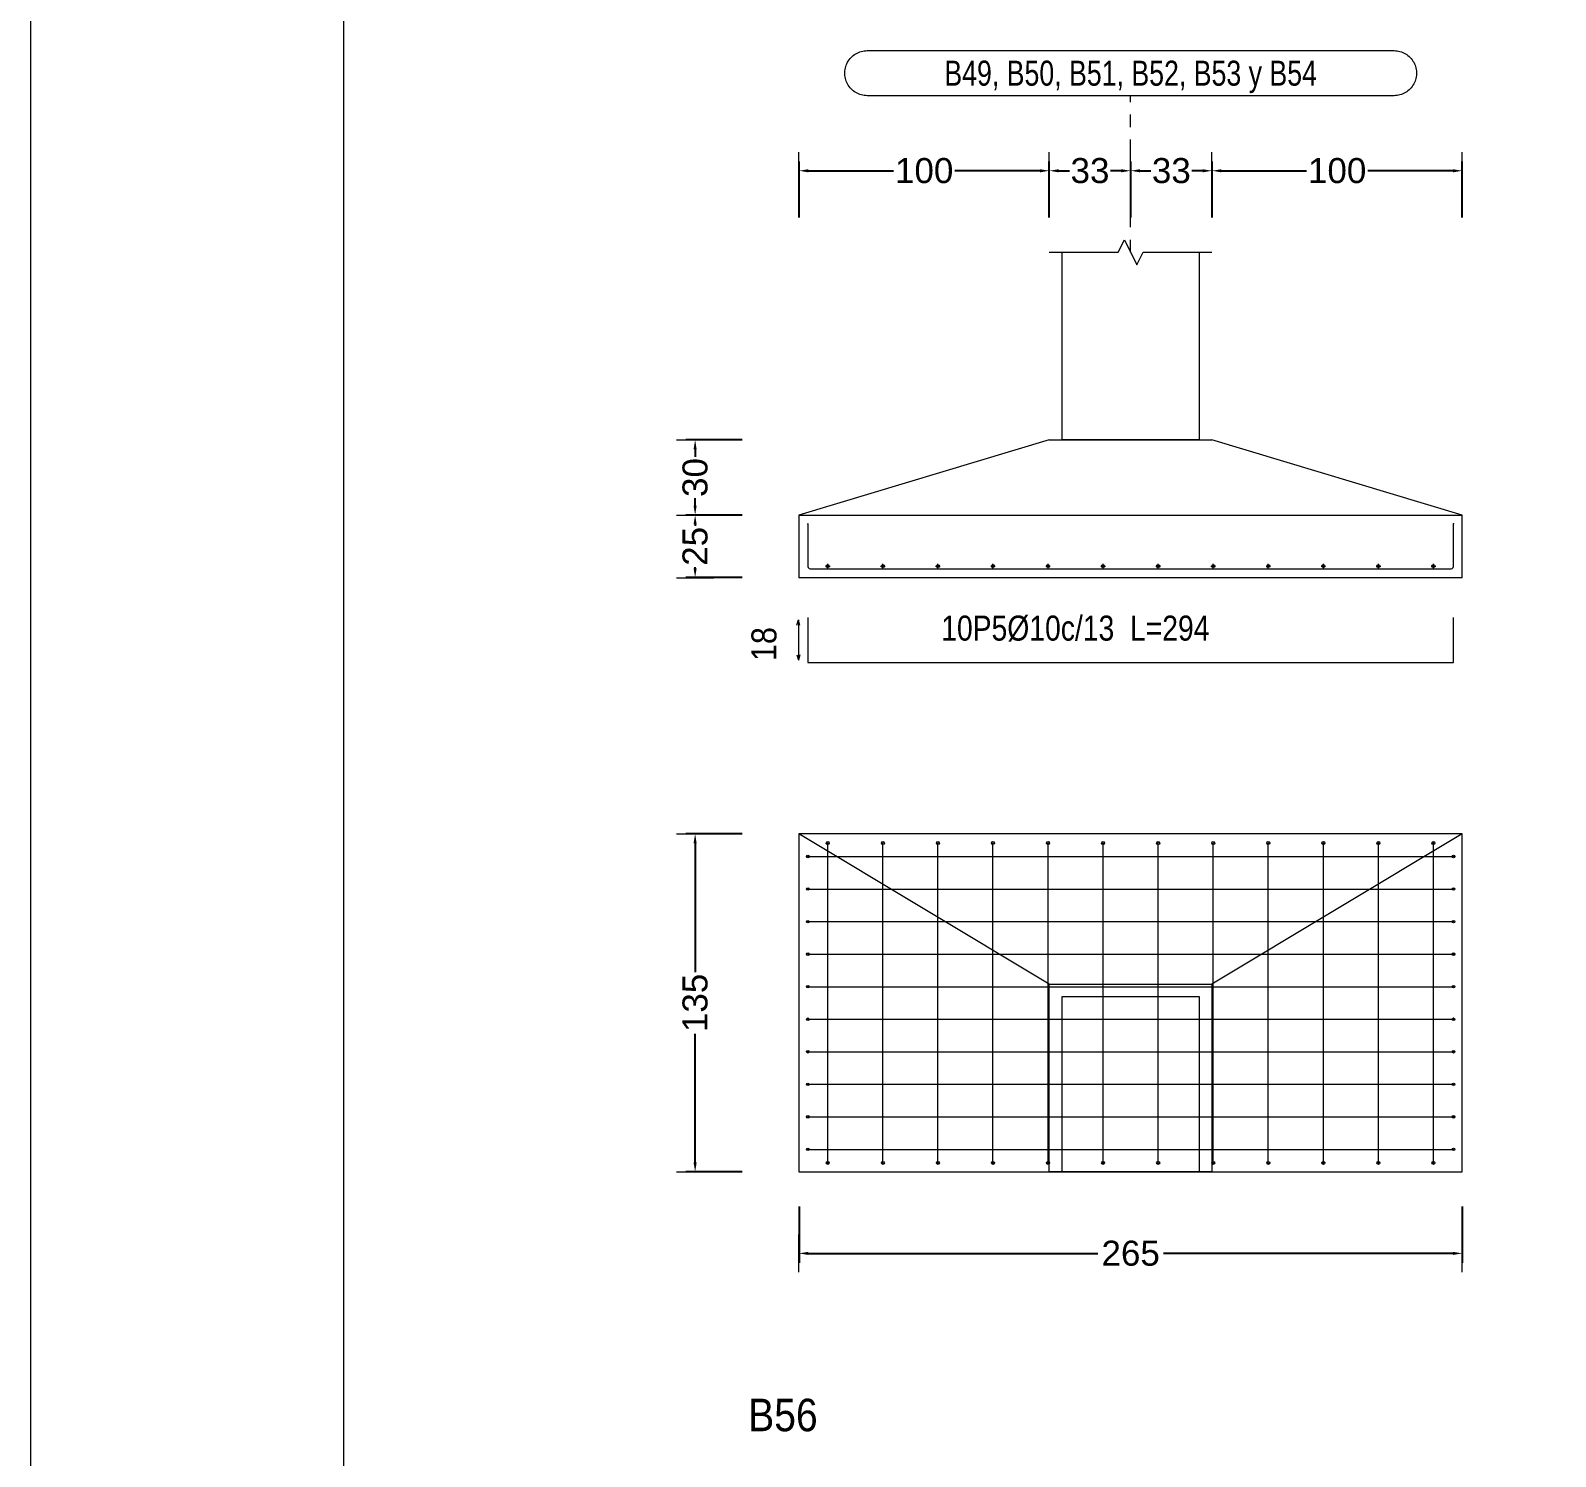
# Model space of a CAD drawing. Header units: millimetres. Extents: x 0 to 147, y 0 to 144.
# Drawn here: x 0 to 12.19, y 11.52 to 22.91 of the extents above; entities that cross this region are included whole.
import ezdxf
from ezdxf.enums import TextEntityAlignment as Align

# ---------------------------------------------------------------- set-up
doc = ezdxf.new("R2010")
doc.units = ezdxf.units.MM
doc.linetypes.add('CYPE_PUNTO', pattern=[0.075, 0, -0.075])
for name, color, linetype, lineweight in [('CIM_COTAS', 2, 'Continuous', 0), ('CIM_DIB_ARMADOS', 4, 'Continuous', 0), ('CIM_GEOMETRIA', 2, 'Continuous', 0), ('CIM_REFEREN', 2, 'Continuous', 0), ('CIM_TXT_ARMADOS', 3, 'Continuous', 0), ('RECUAD_LIMITES', 2, 'Continuous', 0), ('RECUAD_MARCO', 1, 'Continuous', 20)]:
    doc.layers.add(name, color=color, linetype=linetype, lineweight=lineweight)
doc.styles.add('CYPETXT_0.3_romans', font='arial.ttf', dxfattribs={"height": 0.2})
doc.styles.add('CYPETXT_romans', font='arial.ttf', dxfattribs={"height": 0.2})
doc.dimstyles.new('cype_arrow', dxfattribs={"dimtxt": 0.18, "dimasz": 0.075, "dimexe": 0.075, "dimexo": 0.075, "dimgap": 0, "dimtad": 0, "dimdec": 4, "dimzin": 0, "dimdsep": 46, "dimtxsty": 'CYPETXT_0.3_romans', "dimcen": 0.09, "dimadec": 0, "dimazin": 0, "dimtfac": 1, "dimtdec": 4, "dimtofl": 0, "dimtmove": 2, "dimatfit": 3, "dimfxl": 1, "dimtolj": 1, "dimtzin": 0, "dimarcsym": 0})

# ---------------------------------------------------------------- blocks, each defined once
blk = doc.blocks.new('*D315')
at = {"layer": 'CIM_COTAS', "color": 0, "lineweight": -2, "transparency": 16777216}
for p, q in [((6.141, 21.416), (6.141, 21.866)), ((8.141, 21.416), (8.141, 21.866)), ((6.216, 21.791), (6.895, 21.791)), ((8.066, 21.791), (7.387, 21.791))]:
    blk.add_line(p, q, dxfattribs=at)
at = {"layer": 'CIM_COTAS', "color": 0, "transparency": 16777216}
for points in [[(6.216, 21.803), (6.216, 21.778), (6.141, 21.791)], [(8.066, 21.803), (8.066, 21.778), (8.141, 21.791)]]:
    blk.add_solid(points, dxfattribs=at)
at = {"layer": 'Defpoints', "color": 0, "transparency": 16777216}
for p in [(8.141, 21.791), (6.141, 21.341), (8.141, 21.341)]:
    blk.add_point(p, dxfattribs=at)
at = {"layer": 'CIM_COTAS', "color": 0, "transparency": 16777216, "insert": (7.141, 21.791), "char_height": 0.2, "attachment_point": 5, "style": 'CYPETXT_0.3_romans'}
blk.add_mtext('\\A1;100', dxfattribs=at)
blk = doc.blocks.new('*D316')
at = {"layer": 'CIM_COTAS', "color": 0, "lineweight": -2, "transparency": 16777216}
for p, q in [((8.141, 21.416), (8.141, 21.866)), ((8.791, 21.416), (8.791, 21.866)), ((8.216, 21.791), (8.301, 21.791)), ((8.716, 21.791), (8.63, 21.791))]:
    blk.add_line(p, q, dxfattribs=at)
at = {"layer": 'CIM_COTAS', "color": 0, "transparency": 16777216}
for points in [[(8.216, 21.803), (8.216, 21.778), (8.141, 21.791)], [(8.716, 21.803), (8.716, 21.778), (8.791, 21.791)]]:
    blk.add_solid(points, dxfattribs=at)
at = {"layer": 'Defpoints', "color": 0, "transparency": 16777216}
for p in [(8.791, 21.791), (8.141, 21.341), (8.791, 21.341)]:
    blk.add_point(p, dxfattribs=at)
at = {"layer": 'CIM_COTAS', "color": 0, "transparency": 16777216, "insert": (8.466, 21.791), "char_height": 0.2, "attachment_point": 5, "style": 'CYPETXT_0.3_romans'}
blk.add_mtext('\\A1;33', dxfattribs=at)
blk = doc.blocks.new('*D317')
at = {"layer": 'CIM_COTAS', "color": 0, "lineweight": -2, "transparency": 16777216}
for p, q in [((8.791, 21.416), (8.791, 21.866)), ((9.441, 21.416), (9.441, 21.866)), ((8.866, 21.791), (8.951, 21.791)), ((9.366, 21.791), (9.28, 21.791))]:
    blk.add_line(p, q, dxfattribs=at)
at = {"layer": 'CIM_COTAS', "color": 0, "transparency": 16777216}
for points in [[(8.866, 21.803), (8.866, 21.778), (8.791, 21.791)], [(9.366, 21.803), (9.366, 21.778), (9.441, 21.791)]]:
    blk.add_solid(points, dxfattribs=at)
at = {"layer": 'Defpoints', "color": 0, "transparency": 16777216}
for p in [(9.441, 21.791), (8.791, 21.341), (9.441, 21.341)]:
    blk.add_point(p, dxfattribs=at)
at = {"layer": 'CIM_COTAS', "color": 0, "transparency": 16777216, "insert": (9.116, 21.791), "char_height": 0.2, "attachment_point": 5, "style": 'CYPETXT_0.3_romans'}
blk.add_mtext('\\A1;33', dxfattribs=at)
blk = doc.blocks.new('*D318')
at = {"layer": 'CIM_COTAS', "color": 0, "lineweight": -2, "transparency": 16777216}
for p, q in [((9.441, 21.416), (9.441, 21.866)), ((11.441, 21.416), (11.441, 21.866)), ((9.516, 21.791), (10.195, 21.791)), ((11.366, 21.791), (10.687, 21.791))]:
    blk.add_line(p, q, dxfattribs=at)
at = {"layer": 'CIM_COTAS', "color": 0, "transparency": 16777216}
for points in [[(9.516, 21.803), (9.516, 21.778), (9.441, 21.791)], [(11.366, 21.803), (11.366, 21.778), (11.441, 21.791)]]:
    blk.add_solid(points, dxfattribs=at)
at = {"layer": 'Defpoints', "color": 0, "transparency": 16777216}
for p in [(11.441, 21.791), (9.441, 21.341), (11.441, 21.341)]:
    blk.add_point(p, dxfattribs=at)
at = {"layer": 'CIM_COTAS', "color": 0, "transparency": 16777216, "insert": (10.441, 21.791), "char_height": 0.2, "attachment_point": 5, "style": 'CYPETXT_0.3_romans'}
blk.add_mtext('\\A1;100', dxfattribs=at)
blk = doc.blocks.new('*D319')
at = {"layer": 'CIM_COTAS', "color": 0, "lineweight": -2, "transparency": 16777216}
for p, q in [((5.686, 19.04), (5.236, 19.04)), ((5.311, 18.965), (5.311, 18.955)), ((5.686, 18.54), (5.236, 18.54)), ((5.311, 18.615), (5.311, 18.624))]:
    blk.add_line(p, q, dxfattribs=at)
at = {"layer": 'CIM_COTAS', "color": 0, "transparency": 16777216}
for points in [[(5.298, 18.965), (5.323, 18.965), (5.311, 19.04)], [(5.298, 18.615), (5.323, 18.615), (5.311, 18.54)]]:
    blk.add_solid(points, dxfattribs=at)
at = {"layer": 'Defpoints', "color": 0, "transparency": 16777216}
for p in [(5.311, 19.04), (5.761, 19.04), (5.761, 18.54)]:
    blk.add_point(p, dxfattribs=at)
at = {"layer": 'CIM_COTAS', "color": 0, "transparency": 16777216, "insert": (5.311, 18.79), "char_height": 0.2, "attachment_point": 5, "rotation": 90, "style": 'CYPETXT_0.3_romans'}
blk.add_mtext('\\A1;25', dxfattribs=at)
blk = doc.blocks.new('*D320')
at = {"layer": 'CIM_COTAS', "color": 0, "lineweight": -2, "transparency": 16777216}
for p, q in [((5.686, 19.64), (5.236, 19.64)), ((5.311, 19.565), (5.311, 19.504)), ((5.311, 19.115), (5.311, 19.175)), ((5.686, 19.04), (5.236, 19.04))]:
    blk.add_line(p, q, dxfattribs=at)
at = {"layer": 'CIM_COTAS', "color": 0, "transparency": 16777216}
for points in [[(5.298, 19.565), (5.323, 19.565), (5.311, 19.64)], [(5.298, 19.115), (5.323, 19.115), (5.311, 19.04)]]:
    blk.add_solid(points, dxfattribs=at)
at = {"layer": 'Defpoints', "color": 0, "transparency": 16777216}
for p in [(5.311, 19.64), (5.761, 19.64), (5.761, 19.04)]:
    blk.add_point(p, dxfattribs=at)
at = {"layer": 'CIM_COTAS', "color": 0, "transparency": 16777216, "insert": (5.311, 19.34), "char_height": 0.2, "attachment_point": 5, "rotation": 90, "style": 'CYPETXT_0.3_romans'}
blk.add_mtext('\\A1;30', dxfattribs=at)
blk = doc.blocks.new('*D325')
at = {"layer": 'CIM_COTAS', "color": 0, "lineweight": -2, "transparency": 16777216}
for p, q in [((6.141, 13.516), (6.141, 13.066)), ((11.441, 13.516), (11.441, 13.066)), ((6.216, 13.141), (8.529, 13.141)), ((11.366, 13.141), (9.053, 13.141))]:
    blk.add_line(p, q, dxfattribs=at)
at = {"layer": 'CIM_COTAS', "color": 0, "transparency": 16777216}
for points in [[(6.216, 13.153), (6.216, 13.128), (6.141, 13.141)], [(11.366, 13.153), (11.366, 13.128), (11.441, 13.141)]]:
    blk.add_solid(points, dxfattribs=at)
at = {"layer": 'Defpoints', "color": 0, "transparency": 16777216}
for p in [(6.141, 13.591), (11.441, 13.591), (11.441, 13.141)]:
    blk.add_point(p, dxfattribs=at)
at = {"layer": 'CIM_COTAS', "color": 0, "transparency": 16777216, "insert": (8.791, 13.141), "char_height": 0.2, "attachment_point": 5, "style": 'CYPETXT_0.3_romans'}
blk.add_mtext('\\A1;265', dxfattribs=at)
blk = doc.blocks.new('*D326')
at = {"layer": 'CIM_COTAS', "color": 0, "lineweight": -2, "transparency": 16777216}
for p, q in [((5.686, 16.492), (5.236, 16.492)), ((5.311, 16.417), (5.311, 15.388)), ((5.311, 13.867), (5.311, 14.896)), ((5.686, 13.792), (5.236, 13.792))]:
    blk.add_line(p, q, dxfattribs=at)
at = {"layer": 'CIM_COTAS', "color": 0, "transparency": 16777216}
for points in [[(5.298, 16.417), (5.323, 16.417), (5.311, 16.492)], [(5.298, 13.867), (5.323, 13.867), (5.311, 13.792)]]:
    blk.add_solid(points, dxfattribs=at)
at = {"layer": 'Defpoints', "color": 0, "transparency": 16777216}
for p in [(5.311, 16.492), (5.761, 16.492), (5.761, 13.792)]:
    blk.add_point(p, dxfattribs=at)
at = {"layer": 'CIM_COTAS', "color": 0, "transparency": 16777216, "insert": (5.311, 15.142), "char_height": 0.2, "attachment_point": 5, "rotation": 90, "style": 'CYPETXT_0.3_romans'}
blk.add_mtext('\\A1;135', dxfattribs=at)

msp = doc.modelspace()

# ---------------------------------------------------------------- hatches: boundary and pattern name
at = {"layer": 'CIM_DIB_ARMADOS'}
h = msp.add_hatch(color=256, dxfattribs=at)
edge = h.paths.add_edge_path(flags=0)
edge.add_arc((6.21068, 18.96962), 0.0016, 0, 360)
h = msp.add_hatch(color=256, dxfattribs=at)
edge = h.paths.add_edge_path(flags=0)
edge.add_arc((11.37068, 18.96962), 0.0016, 0, 360)
h = msp.add_hatch(color=256, dxfattribs=at)
edge = h.paths.add_edge_path(flags=0)
edge.add_arc((6.37068, 16.41962), 0.0016, 0, 360)
h = msp.add_hatch(color=256, dxfattribs=at)
edge = h.paths.add_edge_path(flags=0)
edge.add_arc((6.81068, 16.41962), 0.0016, 0, 360)
h = msp.add_hatch(color=256, dxfattribs=at)
edge = h.paths.add_edge_path(flags=0)
edge.add_arc((7.25068, 16.41962), 0.0016, 0, 360)
h = msp.add_hatch(color=256, dxfattribs=at)
edge = h.paths.add_edge_path(flags=0)
edge.add_arc((7.69068, 16.41962), 0.0016, 0, 360)
h = msp.add_hatch(color=256, dxfattribs=at)
edge = h.paths.add_edge_path(flags=0)
edge.add_arc((8.13068, 16.41962), 0.0016, 0, 360)
h = msp.add_hatch(color=256, dxfattribs=at)
edge = h.paths.add_edge_path(flags=0)
edge.add_arc((8.57068, 16.41962), 0.0016, 0, 360)
h = msp.add_hatch(color=256, dxfattribs=at)
edge = h.paths.add_edge_path(flags=0)
edge.add_arc((9.01068, 16.41962), 0.0016, 0, 360)
h = msp.add_hatch(color=256, dxfattribs=at)
edge = h.paths.add_edge_path(flags=0)
edge.add_arc((9.45068, 16.41962), 0.0016, 0, 360)
h = msp.add_hatch(color=256, dxfattribs=at)
edge = h.paths.add_edge_path(flags=0)
edge.add_arc((9.89068, 16.41962), 0.0016, 0, 360)
h = msp.add_hatch(color=256, dxfattribs=at)
edge = h.paths.add_edge_path(flags=0)
edge.add_arc((10.33068, 16.41962), 0.0016, 0, 360)
h = msp.add_hatch(color=256, dxfattribs=at)
edge = h.paths.add_edge_path(flags=0)
edge.add_arc((10.77068, 16.41962), 0.0016, 0, 360)
h = msp.add_hatch(color=256, dxfattribs=at)
edge = h.paths.add_edge_path(flags=0)
edge.add_arc((11.21068, 16.41962), 0.0016, 0, 360)
h = msp.add_hatch(color=256, dxfattribs=at)
edge = h.paths.add_edge_path(flags=0)
edge.add_arc((6.21068, 16.31162), 0.0016, 0, 360)
h = msp.add_hatch(color=256, dxfattribs=at)
edge = h.paths.add_edge_path(flags=0)
edge.add_arc((11.37068, 16.31162), 0.0016, 0, 360)
h = msp.add_hatch(color=256, dxfattribs=at)
edge = h.paths.add_edge_path(flags=0)
edge.add_arc((6.21068, 16.05162), 0.0016, 0, 360)
h = msp.add_hatch(color=256, dxfattribs=at)
edge = h.paths.add_edge_path(flags=0)
edge.add_arc((11.37068, 16.05162), 0.0016, 0, 360)
h = msp.add_hatch(color=256, dxfattribs=at)
edge = h.paths.add_edge_path(flags=0)
edge.add_arc((6.21068, 15.79162), 0.0016, 0, 360)
h = msp.add_hatch(color=256, dxfattribs=at)
edge = h.paths.add_edge_path(flags=0)
edge.add_arc((11.37068, 15.79162), 0.0016, 0, 360)
h = msp.add_hatch(color=256, dxfattribs=at)
edge = h.paths.add_edge_path(flags=0)
edge.add_arc((6.21068, 15.53162), 0.0016, 0, 360)
h = msp.add_hatch(color=256, dxfattribs=at)
edge = h.paths.add_edge_path(flags=0)
edge.add_arc((11.37068, 15.53162), 0.0016, 0, 360)
h = msp.add_hatch(color=256, dxfattribs=at)
edge = h.paths.add_edge_path(flags=0)
edge.add_arc((6.21068, 15.27162), 0.0016, 0, 360)
h = msp.add_hatch(color=256, dxfattribs=at)
edge = h.paths.add_edge_path(flags=0)
edge.add_arc((11.37068, 15.27162), 0.0016, 0, 360)
h = msp.add_hatch(color=256, dxfattribs=at)
edge = h.paths.add_edge_path(flags=0)
edge.add_arc((6.21068, 15.01162), 0.0016, 0, 360)
h = msp.add_hatch(color=256, dxfattribs=at)
edge = h.paths.add_edge_path(flags=0)
edge.add_arc((11.37068, 15.01162), 0.0016, 0, 360)
h = msp.add_hatch(color=256, dxfattribs=at)
edge = h.paths.add_edge_path(flags=0)
edge.add_arc((6.21068, 14.75162), 0.0016, 0, 360)
h = msp.add_hatch(color=256, dxfattribs=at)
edge = h.paths.add_edge_path(flags=0)
edge.add_arc((11.37068, 14.75162), 0.0016, 0, 360)
h = msp.add_hatch(color=256, dxfattribs=at)
edge = h.paths.add_edge_path(flags=0)
edge.add_arc((6.21068, 14.49162), 0.0016, 0, 360)
h = msp.add_hatch(color=256, dxfattribs=at)
edge = h.paths.add_edge_path(flags=0)
edge.add_arc((11.37068, 14.49162), 0.0016, 0, 360)
h = msp.add_hatch(color=256, dxfattribs=at)
edge = h.paths.add_edge_path(flags=0)
edge.add_arc((6.21068, 14.23162), 0.0016, 0, 360)
h = msp.add_hatch(color=256, dxfattribs=at)
edge = h.paths.add_edge_path(flags=0)
edge.add_arc((11.37068, 14.23162), 0.0016, 0, 360)
h = msp.add_hatch(color=256, dxfattribs=at)
edge = h.paths.add_edge_path(flags=0)
edge.add_arc((6.21068, 13.97162), 0.0016, 0, 360)
h = msp.add_hatch(color=256, dxfattribs=at)
edge = h.paths.add_edge_path(flags=0)
edge.add_arc((11.37068, 13.97162), 0.0016, 0, 360)
h = msp.add_hatch(color=256, dxfattribs=at)
edge = h.paths.add_edge_path(flags=0)
edge.add_arc((6.37068, 13.86362), 0.0016, 0, 360)
h = msp.add_hatch(color=256, dxfattribs=at)
edge = h.paths.add_edge_path(flags=0)
edge.add_arc((6.81068, 13.86362), 0.0016, 0, 360)
h = msp.add_hatch(color=256, dxfattribs=at)
edge = h.paths.add_edge_path(flags=0)
edge.add_arc((7.25068, 13.86362), 0.0016, 0, 360)
h = msp.add_hatch(color=256, dxfattribs=at)
edge = h.paths.add_edge_path(flags=0)
edge.add_arc((7.69068, 13.86362), 0.0016, 0, 360)
h = msp.add_hatch(color=256, dxfattribs=at)
edge = h.paths.add_edge_path(flags=0)
edge.add_arc((8.13068, 13.86362), 0.0016, 0, 360)
h = msp.add_hatch(color=256, dxfattribs=at)
edge = h.paths.add_edge_path(flags=0)
edge.add_arc((8.57068, 13.86362), 0.0016, 0, 360)
h = msp.add_hatch(color=256, dxfattribs=at)
edge = h.paths.add_edge_path(flags=0)
edge.add_arc((9.01068, 13.86362), 0.0016, 0, 360)
h = msp.add_hatch(color=256, dxfattribs=at)
edge = h.paths.add_edge_path(flags=0)
edge.add_arc((9.45068, 13.86362), 0.0016, 0, 360)
h = msp.add_hatch(color=256, dxfattribs=at)
edge = h.paths.add_edge_path(flags=0)
edge.add_arc((9.89068, 13.86362), 0.0016, 0, 360)
h = msp.add_hatch(color=256, dxfattribs=at)
edge = h.paths.add_edge_path(flags=0)
edge.add_arc((10.33068, 13.86362), 0.0016, 0, 360)
h = msp.add_hatch(color=256, dxfattribs=at)
edge = h.paths.add_edge_path(flags=0)
edge.add_arc((10.77068, 13.86362), 0.0016, 0, 360)
h = msp.add_hatch(color=256, dxfattribs=at)
edge = h.paths.add_edge_path(flags=0)
edge.add_arc((11.21068, 13.86362), 0.0016, 0, 360)

# ---------------------------------------------------------------- linework, layer by layer
at = {"layer": 'CIM_COTAS', "linetype": 'CYPE_PUNTO'}
msp.add_line((8.79068, 21.13962), (8.79068, 22.39062), dxfattribs=at)
at = {"layer": 'CIM_COTAS'}
for p, q in [((6.14068, 21.64062), (6.14068, 21.94062)), ((8.14068, 21.64062), (8.14068, 21.94062)), ((8.14068, 21.64062), (8.14068, 21.94062)), ((8.79068, 21.64062), (8.79068, 21.94062)), ((8.79068, 21.64062), (8.79068, 21.94062)), ((9.44068, 21.64062), (9.44068, 21.94062)), ((9.44068, 21.64062), (9.44068, 21.94062)), ((11.44068, 21.64062), (11.44068, 21.94062)), ((5.16068, 19.63962), (5.46068, 19.63962)), ((5.16068, 19.03962), (5.46068, 19.03962)), ((5.16068, 19.03962), (5.46068, 19.03962)), ((5.16068, 18.53962), (5.46068, 18.53962)), ((5.16068, 16.49162), (5.46068, 16.49162)), ((5.16068, 13.79162), (5.46068, 13.79162)), ((6.14068, 12.99062), (6.14068, 13.29062)), ((11.44068, 12.99062), (11.44068, 13.29062))]:
    msp.add_line(p, q, dxfattribs=at)
msp.add_lwpolyline([(10.89518, 22.75062), (10.9072, 22.75022), (10.91917, 22.74901), (10.93103, 22.74701), (10.94273, 22.74422), (10.95422, 22.74066), (10.96545, 22.73633), (10.97636, 22.73127), (10.98691, 22.72549), (10.99705, 22.71902), (11.00673, 22.71188), (11.01592, 22.70411), (11.02457, 22.69575), (11.03263, 22.68683), (11.04009, 22.67739), (11.0469, 22.66747), (11.05303, 22.65712), (11.05845, 22.64639), (11.06315, 22.63531), (11.0671, 22.62395), (11.07027, 22.61234), (11.07267, 22.60056), (11.07427, 22.58863), (11.07508, 22.57663), (11.07508, 22.5646), (11.07427, 22.5526), (11.07267, 22.54068), (11.07027, 22.52889), (11.0671, 22.51729), (11.06315, 22.50592), (11.05845, 22.49485), (11.05303, 22.48411), (11.0469, 22.47376), (11.04009, 22.46384), (11.03263, 22.4544), (11.02457, 22.44548), (11.01592, 22.43712), (11.00673, 22.42935), (10.99705, 22.42222), (10.98691, 22.41574), (10.97636, 22.40996), (10.96545, 22.4049), (10.95422, 22.40058), (10.94273, 22.39701), (10.93103, 22.39422), (10.91917, 22.39222), (10.9072, 22.39102), (10.89518, 22.39062), (6.68618, 22.39062), (6.67415, 22.39102), (6.66219, 22.39222), (6.65032, 22.39422), (6.63862, 22.39701), (6.62713, 22.40058), (6.61591, 22.4049), (6.605, 22.40996), (6.59445, 22.41574), (6.58431, 22.42222), (6.57462, 22.42935), (6.56544, 22.43712), (6.55679, 22.44548), (6.54872, 22.4544), (6.54126, 22.46384), (6.53446, 22.47376), (6.52833, 22.48411), (6.5229, 22.49485), (6.5182, 22.50592), (6.51426, 22.51729), (6.51108, 22.52889), (6.50868, 22.54068), (6.50708, 22.5526), (6.50628, 22.5646), (6.50628, 22.57663), (6.50708, 22.58863), (6.50868, 22.60056), (6.51108, 22.61234), (6.51426, 22.62395), (6.5182, 22.63531), (6.5229, 22.64639), (6.52833, 22.65712), (6.53446, 22.66747), (6.54126, 22.67739), (6.54872, 22.68683), (6.55679, 22.69575), (6.56544, 22.70411), (6.57462, 22.71188), (6.58431, 22.71902), (6.59445, 22.72549), (6.605, 22.73127), (6.61591, 22.73633), (6.62713, 22.74066), (6.63862, 22.74422), (6.65032, 22.74701), (6.66219, 22.74901), (6.67415, 22.75022), (6.68618, 22.75062), (10.89518, 22.75062)], close=True, dxfattribs=at)
at = {"layer": 'CIM_DIB_ARMADOS'}
for p, q in [((6.37068, 18.61362), (6.37068, 18.64962)), ((6.81068, 18.61362), (6.81068, 18.64962)), ((7.25068, 18.61362), (7.25068, 18.64962)), ((7.69068, 18.61362), (7.69068, 18.64962)), ((8.13068, 18.61362), (8.13068, 18.64962)), ((8.57068, 18.61362), (8.57068, 18.64962)), ((9.01068, 18.61362), (9.01068, 18.64962)), ((9.45068, 18.61362), (9.45068, 18.64962)), ((9.89068, 18.61362), (9.89068, 18.64962)), ((10.33068, 18.61362), (10.33068, 18.64962)), ((10.77068, 18.61362), (10.77068, 18.64962)), ((11.21068, 18.61362), (11.21068, 18.64962)), ((6.35268, 18.63162), (6.38868, 18.63162)), ((6.79268, 18.63162), (6.82868, 18.63162)), ((7.23268, 18.63162), (7.26868, 18.63162)), ((7.67268, 18.63162), (7.70868, 18.63162)), ((8.11268, 18.63162), (8.14868, 18.63162)), ((8.55268, 18.63162), (8.58868, 18.63162)), ((8.99268, 18.63162), (9.02868, 18.63162)), ((9.43268, 18.63162), (9.46868, 18.63162)), ((9.87268, 18.63162), (9.90868, 18.63162)), ((10.31268, 18.63162), (10.34868, 18.63162)), ((10.75268, 18.63162), (10.78868, 18.63162)), ((11.19268, 18.63162), (11.22868, 18.63162))]:
    msp.add_line(p, q, dxfattribs=at)
for points in [[(6.21068, 18.96962), (6.21068, 18.62962), (6.21336, 18.61962), (6.22068, 18.6123), (6.23068, 18.60962), (11.35068, 18.60962), (11.36068, 18.6123), (11.368, 18.61962), (11.37068, 18.62962), (11.37068, 18.96962)], [(6.21068, 18.22162), (6.21068, 17.86162), (11.37068, 17.86162), (11.37068, 18.22162)], [(6.37068, 13.86362), (6.37068, 13.86656), (6.37068, 13.87462), (6.37068, 13.88562), (6.37068, 16.39762), (6.37068, 16.40862), (6.37068, 16.41667), (6.37068, 16.41962)], [(6.81068, 13.86362), (6.81068, 13.86656), (6.81068, 13.87462), (6.81068, 13.88562), (6.81068, 16.39762), (6.81068, 16.40862), (6.81068, 16.41667), (6.81068, 16.41962)], [(7.25068, 13.86362), (7.25068, 13.86656), (7.25068, 13.87462), (7.25068, 13.88562), (7.25068, 16.39762), (7.25068, 16.40862), (7.25068, 16.41667), (7.25068, 16.41962)], [(7.69068, 13.86362), (7.69068, 13.86656), (7.69068, 13.87462), (7.69068, 13.88562), (7.69068, 16.39762), (7.69068, 16.40862), (7.69068, 16.41667), (7.69068, 16.41962)], [(8.13068, 13.86362), (8.13068, 13.86656), (8.13068, 13.87462), (8.13068, 13.88562), (8.13068, 16.39762), (8.13068, 16.40862), (8.13068, 16.41667), (8.13068, 16.41962)], [(8.57068, 13.86362), (8.57068, 13.86656), (8.57068, 13.87462), (8.57068, 13.88562), (8.57068, 16.39762), (8.57068, 16.40862), (8.57068, 16.41667), (8.57068, 16.41962)], [(9.01068, 13.86362), (9.01068, 13.86656), (9.01068, 13.87462), (9.01068, 13.88562), (9.01068, 16.39762), (9.01068, 16.40862), (9.01068, 16.41667), (9.01068, 16.41962)], [(9.45068, 13.86362), (9.45068, 13.86656), (9.45068, 13.87462), (9.45068, 13.88562), (9.45068, 16.39762), (9.45068, 16.40862), (9.45068, 16.41667), (9.45068, 16.41962)], [(9.89068, 13.86362), (9.89068, 13.86656), (9.89068, 13.87462), (9.89068, 13.88562), (9.89068, 16.39762), (9.89068, 16.40862), (9.89068, 16.41667), (9.89068, 16.41962)], [(10.33068, 13.86362), (10.33068, 13.86656), (10.33068, 13.87462), (10.33068, 13.88562), (10.33068, 16.39762), (10.33068, 16.40862), (10.33068, 16.41667), (10.33068, 16.41962)], [(10.77068, 13.86362), (10.77068, 13.86656), (10.77068, 13.87462), (10.77068, 13.88562), (10.77068, 16.39762), (10.77068, 16.40862), (10.77068, 16.41667), (10.77068, 16.41962)], [(11.21068, 13.86362), (11.21068, 13.86656), (11.21068, 13.87462), (11.21068, 13.88562), (11.21068, 16.39762), (11.21068, 16.40862), (11.21068, 16.41667), (11.21068, 16.41962)], [(6.21068, 16.31162), (6.21336, 16.31162), (6.22068, 16.31162), (6.23068, 16.31162), (11.35068, 16.31162), (11.36068, 16.31162), (11.368, 16.31162), (11.37068, 16.31162)], [(6.21068, 16.05162), (6.21336, 16.05162), (6.22068, 16.05162), (6.23068, 16.05162), (11.35068, 16.05162), (11.36068, 16.05162), (11.368, 16.05162), (11.37068, 16.05162)], [(6.21068, 15.79162), (6.21336, 15.79162), (6.22068, 15.79162), (6.23068, 15.79162), (11.35068, 15.79162), (11.36068, 15.79162), (11.368, 15.79162), (11.37068, 15.79162)], [(6.21068, 15.53162), (6.21336, 15.53162), (6.22068, 15.53162), (6.23068, 15.53162), (11.35068, 15.53162), (11.36068, 15.53162), (11.368, 15.53162), (11.37068, 15.53162)], [(6.21068, 15.27162), (6.21336, 15.27162), (6.22068, 15.27162), (6.23068, 15.27162), (11.35068, 15.27162), (11.36068, 15.27162), (11.368, 15.27162), (11.37068, 15.27162)], [(6.21068, 15.01162), (6.21336, 15.01162), (6.22068, 15.01162), (6.23068, 15.01162), (11.35068, 15.01162), (11.36068, 15.01162), (11.368, 15.01162), (11.37068, 15.01162)], [(6.21068, 14.75162), (6.21336, 14.75162), (6.22068, 14.75162), (6.23068, 14.75162), (11.35068, 14.75162), (11.36068, 14.75162), (11.368, 14.75162), (11.37068, 14.75162)], [(6.21068, 14.49162), (6.21336, 14.49162), (6.22068, 14.49162), (6.23068, 14.49162), (11.35068, 14.49162), (11.36068, 14.49162), (11.368, 14.49162), (11.37068, 14.49162)], [(6.21068, 14.23162), (6.21336, 14.23162), (6.22068, 14.23162), (6.23068, 14.23162), (11.35068, 14.23162), (11.36068, 14.23162), (11.368, 14.23162), (11.37068, 14.23162)], [(6.21068, 13.97162), (6.21336, 13.97162), (6.22068, 13.97162), (6.23068, 13.97162), (11.35068, 13.97162), (11.36068, 13.97162), (11.368, 13.97162), (11.37068, 13.97162)]]:
    msp.add_lwpolyline(points, dxfattribs=at)
for centre, radius in [((6.21068, 18.96962), 0.0016), ((11.37068, 18.96962), 0.0016), ((6.37068, 18.63162), 0.012), ((6.81068, 18.63162), 0.012), ((7.25068, 18.63162), 0.012), ((7.69068, 18.63162), 0.012), ((8.13068, 18.63162), 0.012), ((8.57068, 18.63162), 0.012), ((9.01068, 18.63162), 0.012), ((9.45068, 18.63162), 0.012), ((9.89068, 18.63162), 0.012), ((10.33068, 18.63162), 0.012), ((10.77068, 18.63162), 0.012), ((11.21068, 18.63162), 0.012), ((6.37068, 16.41962), 0.012), ((6.37068, 16.41962), 0.0016), ((6.81068, 16.41962), 0.012), ((6.81068, 16.41962), 0.0016), ((7.25068, 16.41962), 0.012), ((7.25068, 16.41962), 0.0016), ((7.69068, 16.41962), 0.012), ((7.69068, 16.41962), 0.0016), ((8.13068, 16.41962), 0.012), ((8.13068, 16.41962), 0.0016), ((8.57068, 16.41962), 0.012), ((8.57068, 16.41962), 0.0016), ((9.01068, 16.41962), 0.012), ((9.01068, 16.41962), 0.0016), ((9.45068, 16.41962), 0.012), ((9.45068, 16.41962), 0.0016), ((9.89068, 16.41962), 0.012), ((9.89068, 16.41962), 0.0016), ((10.33068, 16.41962), 0.012), ((10.33068, 16.41962), 0.0016), ((10.77068, 16.41962), 0.012), ((10.77068, 16.41962), 0.0016), ((11.21068, 16.41962), 0.012), ((11.21068, 16.41962), 0.0016), ((6.21068, 16.31162), 0.01), ((6.21068, 16.31162), 0.0016), ((11.37068, 16.31162), 0.01), ((11.37068, 16.31162), 0.0016), ((6.21068, 16.05162), 0.01), ((6.21068, 16.05162), 0.0016), ((11.37068, 16.05162), 0.01), ((11.37068, 16.05162), 0.0016), ((6.21068, 15.79162), 0.01), ((6.21068, 15.79162), 0.0016), ((11.37068, 15.79162), 0.01), ((11.37068, 15.79162), 0.0016), ((6.21068, 15.53162), 0.01), ((6.21068, 15.53162), 0.0016), ((11.37068, 15.53162), 0.01), ((11.37068, 15.53162), 0.0016), ((6.21068, 15.27162), 0.01), ((6.21068, 15.27162), 0.0016), ((11.37068, 15.27162), 0.01), ((11.37068, 15.27162), 0.0016), ((6.21068, 15.01162), 0.01), ((6.21068, 15.01162), 0.0016), ((11.37068, 15.01162), 0.01), ((11.37068, 15.01162), 0.0016), ((6.21068, 14.75162), 0.01), ((6.21068, 14.75162), 0.0016), ((11.37068, 14.75162), 0.01), ((11.37068, 14.75162), 0.0016), ((6.21068, 14.49162), 0.01), ((11.37068, 14.49162), 0.01), ((6.21068, 14.49162), 0.0016), ((11.37068, 14.49162), 0.0016), ((6.21068, 14.23162), 0.01), ((6.21068, 14.23162), 0.0016), ((11.37068, 14.23162), 0.01), ((11.37068, 14.23162), 0.0016), ((6.21068, 13.97162), 0.01), ((6.21068, 13.97162), 0.0016), ((11.37068, 13.97162), 0.01), ((11.37068, 13.97162), 0.0016), ((6.37068, 13.86362), 0.012), ((6.37068, 13.86362), 0.0016), ((6.81068, 13.86362), 0.012), ((6.81068, 13.86362), 0.0016), ((7.25068, 13.86362), 0.012), ((7.25068, 13.86362), 0.0016), ((7.69068, 13.86362), 0.012), ((7.69068, 13.86362), 0.0016), ((8.13068, 13.86362), 0.012), ((8.13068, 13.86362), 0.0016), ((8.57068, 13.86362), 0.012), ((8.57068, 13.86362), 0.0016), ((9.01068, 13.86362), 0.012), ((9.01068, 13.86362), 0.0016), ((9.45068, 13.86362), 0.012), ((9.45068, 13.86362), 0.0016), ((9.89068, 13.86362), 0.012), ((9.89068, 13.86362), 0.0016), ((10.33068, 13.86362), 0.012), ((10.33068, 13.86362), 0.0016), ((10.77068, 13.86362), 0.012), ((10.77068, 13.86362), 0.0016), ((11.21068, 13.86362), 0.012), ((11.21068, 13.86362), 0.0016)]:
    msp.add_circle(centre, radius, dxfattribs=at)
at = {"layer": 'CIM_GEOMETRIA'}
for p, q in [((8.24068, 21.13962), (8.24068, 19.63962)), ((9.34068, 19.63962), (9.34068, 21.13962)), ((8.14068, 19.63962), (6.14068, 19.03962)), ((8.14068, 19.63962), (9.44068, 19.63962)), ((9.34068, 19.63962), (8.24068, 19.63962)), ((11.44068, 19.03962), (9.44068, 19.63962)), ((6.14068, 19.03962), (11.44068, 19.03962)), ((6.14068, 19.03962), (6.14068, 18.53962)), ((11.44068, 18.53962), (11.44068, 19.03962)), ((11.44068, 18.53962), (6.14068, 18.53962)), ((8.14068, 15.29162), (6.14068, 16.49162)), ((11.44068, 16.49162), (9.44068, 15.29162)), ((6.14068, 13.79162), (8.14068, 13.79162)), ((9.44068, 13.79162), (11.44068, 13.79162))]:
    msp.add_line(p, q, dxfattribs=at)
msp.add_lwpolyline([(8.14068, 21.13962), (8.69068, 21.13962), (8.74068, 21.23962), (8.84068, 21.03962), (8.89068, 21.13962), (9.44068, 21.13962)], dxfattribs=at)
for points in [[(6.14068, 16.49162), (6.14068, 13.79162), (11.44068, 13.79162), (11.44068, 16.49162), (6.14068, 16.49162)], [(9.44068, 15.29162), (9.44068, 13.79162), (8.14068, 13.79162), (8.14068, 15.29162), (9.44068, 15.29162)], [(8.24068, 13.79162), (9.34068, 13.79162), (9.34068, 15.19162), (8.24068, 15.19162), (8.24068, 13.79162)]]:
    msp.add_lwpolyline(points, close=True, dxfattribs=at)
at = {"layer": 'CIM_TXT_ARMADOS'}
for p, q in [((6.12318, 18.16142), (6.13568, 18.20142)), ((6.14818, 18.16142), (6.13568, 18.20142)), ((6.13568, 18.20142), (6.13568, 17.88182)), ((6.12318, 17.92182), (6.13568, 17.88182)), ((6.14818, 17.92182), (6.13568, 17.88182))]:
    msp.add_line(p, q, dxfattribs=at)
at = {"layer": 'RECUAD_LIMITES'}
msp.add_lwpolyline([(0, 0), (59.4, 0), (59.4, 42), (0, 42), (0, 0)], close=True, dxfattribs=at)
at = {"layer": 'RECUAD_MARCO'}
msp.add_lwpolyline([(2.5, 1), (58.4, 1), (58.4, 41), (2.5, 41), (2.5, 1)], close=True, dxfattribs=at)

# ---------------------------------------------------------------- texts
at = {"layer": 'CIM_COTAS', "style": 'CYPETXT_romans', "width": 0.76369}
msp.add_text('B49, B50, B51, B52, B53 y B54', height=0.2, dxfattribs=at).set_placement((8.79068, 22.57062), align=Align.MIDDLE_CENTER)
at = {"layer": 'CIM_REFEREN', "style": 'CYPETXT_romans', "width": 0.8592}
msp.add_text('B56', height=0.26, dxfattribs=at).set_placement((5.73469, 11.97978), align=Align.TOP_LEFT)
at = {"layer": 'CIM_TXT_ARMADOS', "style": 'CYPETXT_romans', "width": 0.809319}
msp.add_text('10P5%%c10c/13  L=294', height=0.2, dxfattribs=at).set_placement((7.27718, 18.03662))
at = {"layer": 'CIM_TXT_ARMADOS', "style": 'CYPETXT_romans', "width": 0.872274}
msp.add_text('18', height=0.2, rotation=90, dxfattribs=at).set_placement((5.96068, 17.87362))

# ---------------------------------------------------------------- dimensions: what is measured, and where the dimension line sits
at = {"layer": 'CIM_COTAS'}
for p1, p2, distance, text, picture, middle in [((6.14068, 21.34062), (8.14068, 21.34062), 0.45, '100', '*D315', (7.14068, 21.79062)), ((8.14068, 21.34062), (8.79068, 21.34062), 0.45, '33', '*D316', (8.46568, 21.79062)), ((8.79068, 21.34062), (9.44068, 21.34062), 0.45, '33', '*D317', (9.11568, 21.79062)), ((9.44068, 21.34062), (11.44068, 21.34062), 0.45, '100', '*D318', (10.44068, 21.79062)), ((5.76068, 19.03962), (5.76068, 19.63962), 0.45, '30', '*D320', (5.31068, 19.33962)), ((5.76068, 18.53962), (5.76068, 19.03962), 0.45, '25', '*D319', (5.31068, 18.78962)), ((5.76068, 13.79162), (5.76068, 16.49162), 0.45, '135', '*D326', (5.31068, 15.14162)), ((6.14068, 13.59062), (11.44068, 13.59062), -0.45, '265', '*D325', (8.79068, 13.14062))]:
    dim = msp.add_aligned_dim(p1=p1, p2=p2, distance=distance, text=text, dimstyle='cype_arrow', dxfattribs=at)
    dim.commit()
    dim.dimension.update_dxf_attribs({"geometry": picture, "text_midpoint": middle})

doc.saveas('drawing.dxf')
